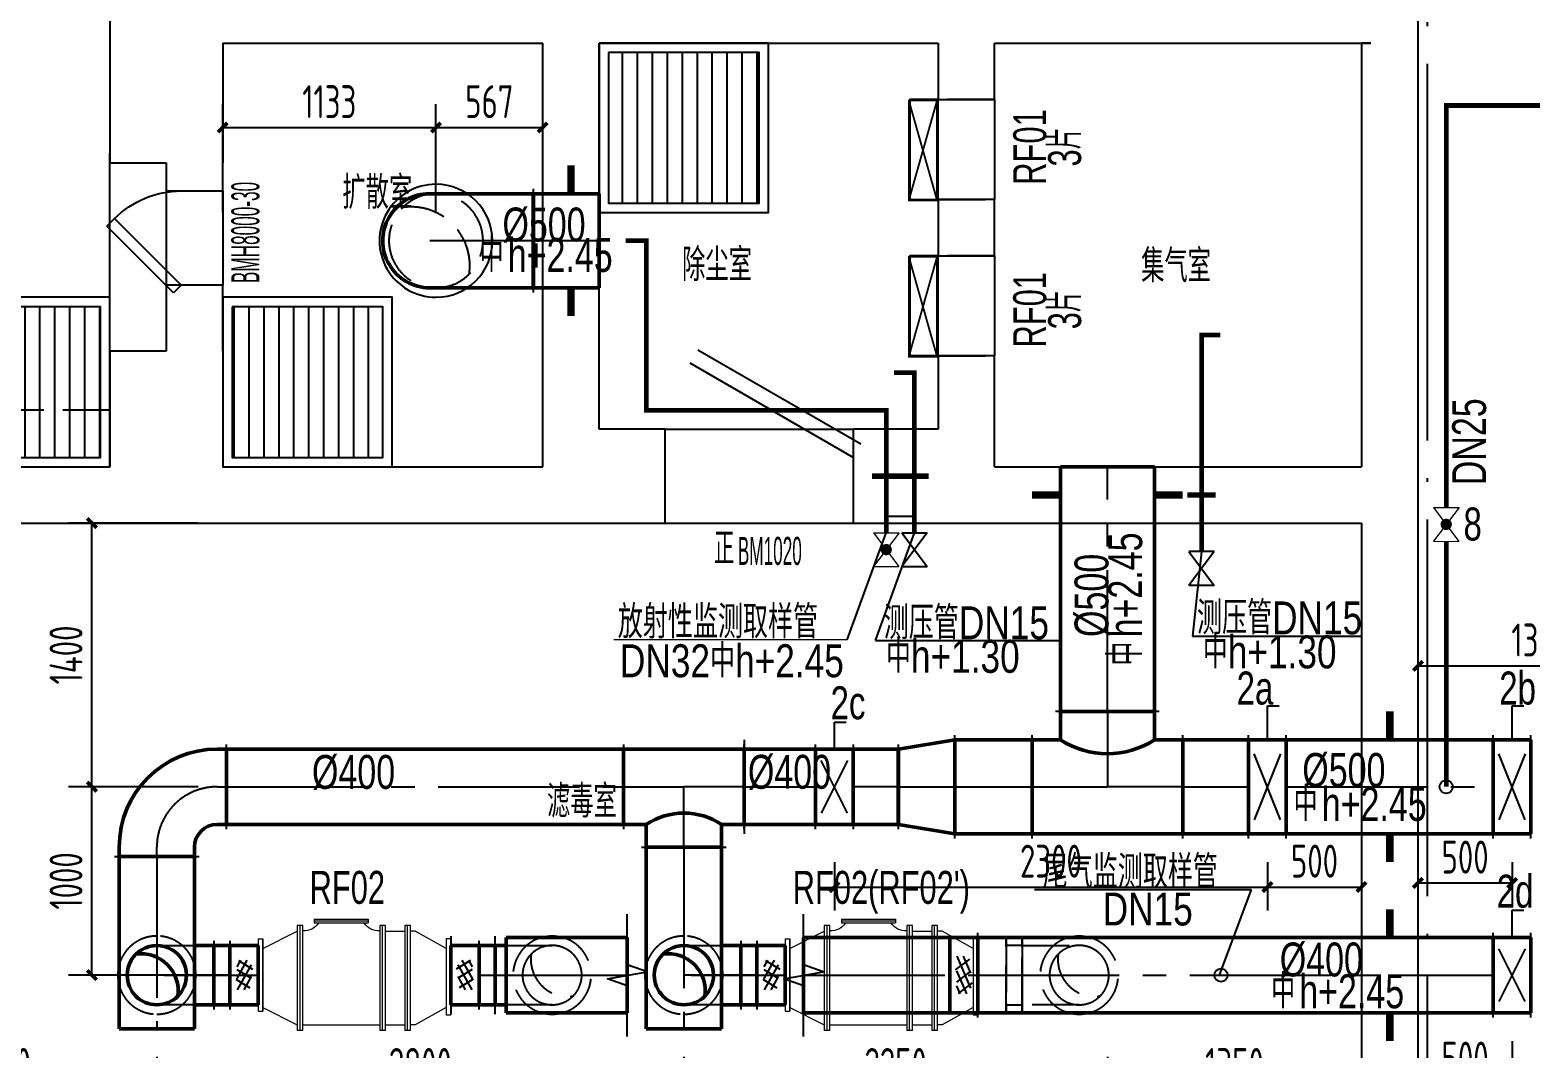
# Model space of a CAD drawing. Extents: x 49167 to 115333, y -222111 to -53947.
# Drawn here: x 72981 to 80955, y -91921 to -86511 of the extents above; entities that cross this region are included whole.
import ezdxf
from ezdxf.enums import TextEntityAlignment as Align

# ---------------------------------------------------------------- set-up
doc = ezdxf.new("R2010")
doc.units = 0
doc.header["$LTSCALE"] = 1000
doc.header["$MEASUREMENT"] = 0
for name, pattern in [('CENTER2', [1.125, 0.75, -0.125, 0.125, -0.125]), ('DASH', [0.35, 0.25, -0.1]), ('DOTE', [2.42, 2, -0.2, 0.02, -0.2])]:
    doc.linetypes.add(name, pattern=pattern)
for name, color, linetype in [('00外审修改', 6, 'Continuous'), ('02-TEXT_房间', 7, 'Continuous'), ('02-TEXT_门窗', 151, 'Continuous'), ('A-C_窗', 51, 'Continuous'), ('A-C_门', 150, 'Continuous'), ('A_AXIS-轴线', 1, 'DOTE'), ('A_STR-砼墙', 51, 'Continuous'), ('DIM_SYMB', 3, 'Continuous'), ('DUCT-排风标注', 3, 'Continuous'), ('DUCT-送风中心线', 5, 'CENTER2'), ('DUCT-送风标注', 3, 'Continuous'), ('DUCT-送风法兰', 2, 'Continuous'), ('DUCT-送风阀门', 7, 'Continuous'), ('Hvac-Hide', 8, 'DASH'), ('TH_DIM', 3, 'Continuous'), ('看线', 241, 'Continuous'), ('集水坑&', 6, 'Continuous')]:
    doc.layers.add(name, color=color, linetype=linetype)
for name, color, linetype, lineweight in [('ACS_COM', 7, 'Continuous', 15), ('ACS_KT_FM', 3, 'Continuous', 15), ('ACS_SFG_BZ', 3, 'Continuous', 15), ('ACS_增压管', 1, 'Continuous', 15), ('DUCT-送风管', 4, 'Continuous', 50), ('DUCT-送风管端线', 2, 'Continuous', 50)]:
    doc.layers.add(name, color=color, linetype=linetype, lineweight=lineweight)
doc.styles.add('_TCH_DIM_T3', font='ROS1', dxfattribs={"width": 0.8, "bigfont": 'JD'})
doc.styles.add('_TCH_SPACE', font='ros.shx', dxfattribs={"width": 0.75, "height": 5, "bigfont": 'jd.shx'})
doc.styles.add('_TCH_WINDOW', font='ros.shx', dxfattribs={"width": 0.65, "height": 3.5, "bigfont": 'jd.shx'})
doc.styles.add('HZF', font='ros.shx', dxfattribs={"width": 0.75, "bigfont": 'jd.shx'})
doc.dimstyles.new('_TCH_ARCH&&50', dxfattribs={"dimtxt": 175, "dimasz": 50, "dimexe": 125, "dimexo": 150, "dimgap": 50, "dimtad": 1, "dimdec": 0, "dimzin": 0, "dimdsep": 46, "dimtxsty": '_TCH_DIM_T3', "dimblk": 'ARCHTICK', "dimcen": 0.09, "dimazin": 2, "dimtfac": 1, "dimtdec": 0, "dimtix": 1, "dimtmove": 2, "dimatfit": 3, "dimfxl": 0, "dimtolj": 1, "dimtzin": 0, "dimarcsym": 0})

# ---------------------------------------------------------------- blocks, each defined once
blk = doc.blocks.new('magy')
blk.add_lwpolyline([(0, 265), (300, 265), (300, -265), (0, -265)], close=True)
at = {"const_width": 10}
blk.add_lwpolyline([(455, 270), (455, -260), (305, -260), (305, 270)], close=True, dxfattribs=at)
for points in [[(305, 270), (455, -260)], [(455, 270), (305, -260)]]:
    blk.add_lwpolyline(points, dxfattribs=at)
blk = doc.blocks.new('A$C51037562')
at = {"layer": '集水坑&'}
h = blk.add_hatch(dxfattribs=at)
h.set_pattern_fill('ANSI31', color=256, scale=50, angle=135)
h.set_pattern_definition([(180, (-432649.534, -553252.195), (-7e-15, -79.375), [])])
h.paths.add_polyline_path([(-850, 850), (-50, 850), (-50, 50), (-850, 50)])
for points in [[(-900, 900), (0, 900), (0, 0), (-900, 0)], [(-850, 850), (-50, 850), (-50, 50), (-850, 50)]]:
    blk.add_lwpolyline(points, close=True, dxfattribs=at)
blk = doc.blocks.new('$DorLib2D$00000179')
at = {"color": 0}
for p, q in [((-0.54, 0.1693), (0.326, 0.6693)), ((-0.5, 0.1), (0.366, 0.6))]:
    blk.add_line(p, q, dxfattribs=at)
blk = doc.blocks.new('$DorLib2D$00000078')
for p, q in [((-0.207, 0.85), (-0.126, 0.931)), ((0.5, 0.143), (-0.207, 0.85)), ((0.581, 0.224), (-0.126, 0.931)), ((0.5, 0.143), (0.581, 0.224))]:
    blk.add_line(p, q)
blk.add_arc((0.5, 0.143), 1, 135, 180)
blk = doc.blocks.new('45口部')
at = {"layer": 'A-C_窗', "linetype": 'DASH'}
for p, q in [((9600, -2900), (9300, -2900)), ((9300, -3430), (9600, -3430)), ((9600, -3730), (9300, -3730)), ((9300, -4260), (9600, -4260))]:
    blk.add_line(p, q, dxfattribs=at)
at = {"layer": 'A-C_门'}
for p, q in [((4900, -4285.4), (4900, -3185.4)), ((5200, -3385.4), (5200, -3885.4)), ((5500, -3385.4), (5500, -3885.4)), ((7850, -4650), (8850, -4650)), ((7850, -5150), (8850, -5150))]:
    blk.add_line(p, q, dxfattribs=at)
at = {"layer": 'A_AXIS-轴线'}
blk.add_line((11900, -9549.8), (11900, 1000), dxfattribs=at)
at = {"layer": 'A_STR-砼墙'}
for p, q in [((4900, -2300), (4900, -3235.4)), ((11849.9, -2300), (11849.9, -5000)), ((5500, -2600), (7200, -2600)), ((5500, -2600), (5500, -3235.4)), ((7200, -4850), (7200, -2600)), ((7500, -4650), (7500, -2600)), ((7500, -2600), (7550, -2600)), ((7550, -2600), (9300, -2600)), ((9300, -2600), (9300, -2900)), ((9600, -2900), (9600, -2600)), ((9600, -2600), (11600, -2600)), ((11549.9, -2600), (11549.9, -4850)), ((11600, -2600), (11549.9, -2600)), ((9300, -2900), (9600, -2900)), ((4900, -3235.4), (5200, -3235.4)), ((5200, -3235.4), (5200, -3385.4)), ((5500, -3385.4), (5500, -3235.4)), ((5200, -3385.4), (5500, -3385.4)), ((9600, -3430), (9300, -3430)), ((9300, -3430), (9300, -3730)), ((9600, -3730), (9600, -3430)), ((9300, -3730), (9600, -3730)), ((5500, -3885.4), (5200, -3885.4)), ((5200, -3885.4), (5200, -4235.4)), ((5500, -4235.4), (5500, -3885.4)), ((5200, -4235.4), (4900, -4235.4)), ((4900, -4235.4), (4900, -4850)), ((5500, -4235.4), (5500, -4850)), ((9600, -4260), (9300, -4260)), ((9300, -4260), (9300, -4650)), ((9600, -4850), (9600, -4260)), ((7850, -4650), (7500, -4650)), ((7850, -5150), (7850, -4650)), ((9300, -4650), (8850, -4650)), ((8850, -4650), (8850, -5150)), ((3350, -4850), (4900, -4850)), ((5500, -4850), (7200, -4850)), ((9600, -4850), (11549.9, -4850)), ((11849.9, -5000), (11849.9, -8549.4)), ((3500, -5150), (5250, -5150)), ((5250, -5150), (7350, -5150)), ((7350, -5150), (7850, -5150)), ((8850, -5150), (9450, -5150)), ((9450, -5150), (11549.9, -5150)), ((11549.9, -5150), (11549.9, -8249.4))]:
    blk.add_line(p, q, dxfattribs=at)
at = {"layer": 'A_STR-砼墙', "linetype": 'DASH'}
blk.add_line((4900, -4550), (400, -4550), dxfattribs=at)
at = {"layer": 'A-C_门', "rotation": 179.999899895449}
for p in [(9600, -3165), (9600, -3995)]:
    blk.add_blockref('magy', p, dxfattribs=at)
at = {"layer": 'A-C_门'}
ref = blk.add_blockref('$DorLib2D$00000078', (5350, -3635.4), dxfattribs=dict(at, xscale=500, yscale=-500, zscale=300, rotation=269.9998998954435))
ref.add_attrib('A', 'BMH8000-30', (5694.7, -3874.7), dxfattribs={"layer": '02-TEXT_门窗', "height": 148.75, "rotation": 89.9999, "style": '_TCH_WINDOW', "width": 0.458824})
at = {"layer": 'A-C_门', "xscale": -1000, "yscale": 1000, "zscale": 500, "rotation": 359.9998998960405}
blk.add_blockref('$DorLib2D$00000179', (8350, -4900), dxfattribs=at)
at = {"layer": '集水坑&', "xscale": -1, "rotation": 90.00010831094428}
for p in [(8400, -3500), (4900, -4850), (6400, -4850)]:
    blk.add_blockref('A$C51037562', p, dxfattribs=at)
at = {"layer": '02-TEXT_房间', "style": '_TCH_SPACE', "width": 0.75}
for s, p in [('扩散室', (6135.3, -3480.4)), ('除尘室', (7940.3, -3863.9)), ('集气室', (10379.2, -3870.1))]:
    blk.add_text(s, height=173.64, rotation=359.9999, dxfattribs=at).set_placement(p)
at = {"layer": '02-TEXT_房间', "color": 6, "style": '_TCH_SPACE', "width": 0.75}
blk.add_text('滤毒室', height=173.64, rotation=359.99989, dxfattribs=at).set_placement((7222.4, -6712.9, 0))
at = {"layer": '02-TEXT_门窗', "style": '_TCH_WINDOW'}
for s, height, width, p in [('正', 173.6, 0.65, (8110.5, -5370.9)), ('BM1020', 148.75, 0.458824, (8236.6, -5370.9))]:
    blk.add_text(s, height=height, rotation=359.9999, dxfattribs=dict(at, width=width)).set_placement(p)
blk = doc.blocks.new('RFP-500')
at = {"layer": 'ACS_COM'}
for p, q in [((725.5, 509), (438.4, 509)), ((438.4, 509), (438.4, 489)), ((725.5, 499), (438.4, 499)), ((725.5, 489), (438.4, 489)), ((725.5, 509), (725.5, 489)), ((0, 405.6), (0, 0)), ((25, 405.6), (0, 405.6)), ((25, 353.8), (190, 444.8)), ((25, 405.6), (25, 0)), ((190, 444.8), (215, 444.8)), ((215, 474.8), (245, 474.8)), ((215, -82.2), (215, 474.8)), ((230, -82.2), (230, 474.8)), ((245, 474.8), (245, -82.2)), ((347.8, 444.8), (245, 444.8)), ((347.8, 474.8), (377.8, 474.8)), ((347.8, -82.2), (347.8, 474.8)), ((362.8, -82.2), (362.8, 474.8)), ((377.8, 474.8), (377.8, -82.2)), ((786.1, 474.8), (816.1, 474.8)), ((786.1, -82.2), (786.1, 474.8)), ((801.1, -82.2), (801.1, 474.8)), ((816.1, 474.8), (816.1, -82.2)), ((999, 353.8), (816.1, 444.8)), ((999, 19.4), (999, 403.8)), ((999, 403.8), (999, 19.4)), ((1024, 403.8), (999, 403.8)), ((1024, 403.8), (1024, 19.4)), ((25, 0), (0, 0)), ((25, 38.8), (190, -52.2)), ((999, 38.8), (816.1, -52.2)), ((1024, 19.4), (999, 19.4)), ((190, -52.2), (215, -52.2)), ((347.8, -52.2), (245, -52.2)), ((786.1, -52.2), (377.8, -52.2)), ((215, -82.2), (245, -82.2)), ((347.8, -82.2), (377.8, -82.2)), ((786.1, -82.2), (816.1, -82.2))]:
    blk.add_line(p, q, dxfattribs=at)
for centre, start, end in [((381.4, 541.3), 267.84728, 326.80427), ((782.5, 541.3), 213.19573, 272.15272)]:
    blk.add_arc(centre, 95.5, start, end, dxfattribs=at)
blk = doc.blocks.new('H-PICPNT-5')
for p, q in [((-1.5, -1.13), (1.5, 1.13)), ((-1.5, 1.13), (1.5, -1.13)), ((-1.5, -1.13), (-1.5, 1.13)), ((1.5, -1.13), (1.5, 1.13))]:
    blk.add_line(p, q)
at = {"const_width": 0.5}
for points in [[(-0.25, 0, -1), (0.25, 0, -0.145221)], [(-0.25, 0, 1), (0.25, 0, 0.145221)]]:
    blk.add_lwpolyline(points, format="xyb", dxfattribs=at)
blk = doc.blocks.new('_ArchTick')
at = {"color": 0, "linetype": 'ByBlock', "const_width": 0.4}
blk.add_lwpolyline([(-0.5, -0.5), (0.5, 0.5)], dxfattribs=at)
blk = doc.blocks.new('*D147')
at = {"layer": 'Defpoints', "color": 0}
for p in [(77254.4, -90779.1), (79554.5, -90779.1), (79554.5, -91061.5)]:
    blk.add_point(p, dxfattribs=at)
at = {"layer": 'TH_DIM', "color": 0, "lineweight": -2}
for p, q in [((77254.4, -90929.1), (77254.4, -91186.5)), ((79554.5, -90929.1), (79554.5, -91186.5)), ((77254.4, -91061.5), (79554.5, -91061.5))]:
    blk.add_line(p, q, dxfattribs=at)
at = {"layer": 'TH_DIM', "color": 0, "lineweight": -2, "xscale": 50, "yscale": 50, "zscale": 50}
for p, rotation in [((77254.4, -91061.5), 179.9998998956759), ((79554.5, -91061.5), 359.9998998956759)]:
    blk.add_blockref('_ArchTick', p, dxfattribs=dict(at, rotation=rotation))
at = {"layer": 'TH_DIM', "color": 0, "insert": (78404.4, -90924), "char_height": 175, "attachment_point": 5, "rotation": 359.9999, "style": '_TCH_DIM_T3'}
blk.add_mtext('\\A1;2300', dxfattribs=at)
blk = doc.blocks.new('*D148')
at = {"layer": 'Defpoints', "color": 0}
for p in [(79554.5, -90779.1), (80054.4, -90779.1), (80054.4, -91061.5)]:
    blk.add_point(p, dxfattribs=at)
at = {"layer": 'TH_DIM', "color": 0, "lineweight": -2}
for p, q in [((79554.5, -90929.1), (79554.5, -91186.5)), ((80054.4, -90929.1), (80054.4, -91186.5)), ((79554.5, -91061.5), (80054.4, -91061.5))]:
    blk.add_line(p, q, dxfattribs=at)
at = {"layer": 'TH_DIM', "color": 0, "lineweight": -2, "xscale": 50, "yscale": 50, "zscale": 50}
for p, rotation in [((79554.5, -91061.5), 179.999899895675), ((80054.4, -91061.5), 359.999899895675)]:
    blk.add_blockref('_ArchTick', p, dxfattribs=dict(at, rotation=rotation))
at = {"layer": 'TH_DIM', "color": 0, "insert": (79804.5, -90924), "char_height": 175, "attachment_point": 5, "rotation": 359.9999, "style": '_TCH_DIM_T3'}
blk.add_mtext('\\A1;500', dxfattribs=at)
blk = doc.blocks.new('*D149')
at = {"layer": 'Defpoints', "color": 0}
for p in [(80354.4, -90779.1), (80854.5, -90779.1), (80854.5, -91039.9)]:
    blk.add_point(p, dxfattribs=at)
at = {"layer": 'TH_DIM', "color": 0, "lineweight": -2}
for p, q in [((80354.4, -90929.1), (80354.4, -91164.9)), ((80854.5, -90929.1), (80854.5, -91164.9)), ((80354.4, -91039.9), (80854.5, -91039.9))]:
    blk.add_line(p, q, dxfattribs=at)
at = {"layer": 'TH_DIM', "color": 0, "lineweight": -2, "xscale": 50, "yscale": 50, "zscale": 50}
for p, rotation in [((80354.4, -91039.9), 179.9998998956773), ((80854.5, -91039.9), 359.9998998956772)]:
    blk.add_blockref('_ArchTick', p, dxfattribs=dict(at, rotation=rotation))
at = {"layer": 'TH_DIM', "color": 0, "insert": (80604.5, -90902.4), "char_height": 175, "attachment_point": 5, "rotation": 359.9999, "style": '_TCH_DIM_T3'}
blk.add_mtext('\\A1;500', dxfattribs=at)
blk = doc.blocks.new('*D150')
at = {"layer": 'Defpoints', "color": 0}
for p in [(80354.4, -91729.1), (80854.5, -91729.1), (80854.5, -92107.6)]:
    blk.add_point(p, dxfattribs=at)
at = {"layer": 'TH_DIM', "color": 0, "lineweight": -2}
for p, q in [((80354.4, -91879.1), (80354.4, -92232.6)), ((80854.5, -91879.1), (80854.5, -92232.6)), ((80354.4, -92107.6), (80854.5, -92107.6))]:
    blk.add_line(p, q, dxfattribs=at)
at = {"layer": 'TH_DIM', "color": 0, "lineweight": -2, "xscale": 50, "yscale": 50, "zscale": 50, "rotation": 180}
blk.add_blockref('_ArchTick', (80354.4, -92107.6), dxfattribs=at)
at = {"layer": 'TH_DIM', "color": 0, "lineweight": -2, "xscale": 50, "yscale": 50, "zscale": 50}
blk.add_blockref('_ArchTick', (80854.5, -92107.6), dxfattribs=at)
at = {"layer": 'TH_DIM', "color": 0, "insert": (80604.5, -91970.1), "char_height": 175, "attachment_point": 5, "style": '_TCH_DIM_T3'}
blk.add_mtext('\\A1;500', dxfattribs=at)
blk = doc.blocks.new('*D260')
at = {"layer": 'Defpoints', "color": 0}
for p in [(80354.4, -89615), (81654.5, -89615), (81654.5, -89887.1)]:
    blk.add_point(p, dxfattribs=at)
at = {"layer": 'TH_DIM', "color": 0, "lineweight": -2}
for p, q in [((80354.4, -89765), (80354.4, -90012.1)), ((81654.5, -89765), (81654.5, -90012.1)), ((80354.4, -89887.1), (81654.5, -89887.1))]:
    blk.add_line(p, q, dxfattribs=at)
at = {"layer": 'TH_DIM', "color": 0, "lineweight": -2, "xscale": 50, "yscale": 50, "zscale": 50, "rotation": 180}
blk.add_blockref('_ArchTick', (80354.4, -89887.1), dxfattribs=at)
at = {"layer": 'TH_DIM', "color": 0, "lineweight": -2, "xscale": 50, "yscale": 50, "zscale": 50}
blk.add_blockref('_ArchTick', (81654.5, -89887.1), dxfattribs=at)
at = {"layer": 'TH_DIM', "color": 0, "insert": (81004.5, -89749.6), "char_height": 175, "attachment_point": 5, "style": '_TCH_DIM_T3'}
blk.add_mtext('\\A1;1300', dxfattribs=at)
blk = doc.blocks.new('*D265')
at = {"layer": 'Defpoints', "color": 0}
for p in [(73309.5, -89128.9), (74024.5, -89128.9), (74024.5, -90529.1)]:
    blk.add_point(p, dxfattribs=at)
at = {"layer": 'TH_DIM', "color": 0, "lineweight": -2}
for p, q in [((73874.5, -89128.9), (73184.5, -89128.9)), ((73309.5, -90529.1), (73309.5, -89128.9)), ((73874.5, -90529.1), (73184.5, -90529.1))]:
    blk.add_line(p, q, dxfattribs=at)
at = {"layer": 'TH_DIM', "color": 0, "lineweight": -2, "xscale": 50, "yscale": 50, "zscale": 50}
for p, rotation in [((73309.5, -89128.9), 90), ((73309.5, -90529.1), 270)]:
    blk.add_blockref('_ArchTick', p, dxfattribs=dict(at, rotation=rotation))
at = {"layer": 'TH_DIM', "color": 0, "insert": (73172, -89829), "char_height": 175, "attachment_point": 5, "rotation": 90, "style": '_TCH_DIM_T3'}
blk.add_mtext('\\A1;1400', dxfattribs=at)
blk = doc.blocks.new('*D266')
at = {"layer": 'Defpoints', "color": 0}
for p in [(73309.5, -90529.1), (74024.5, -90529.1), (74024.5, -91529.1)]:
    blk.add_point(p, dxfattribs=at)
at = {"layer": 'TH_DIM', "color": 0, "lineweight": -2}
for p, q in [((73874.5, -90529.1), (73184.5, -90529.1)), ((73309.5, -91529.1), (73309.5, -90529.1)), ((73874.5, -91529.1), (73184.5, -91529.1))]:
    blk.add_line(p, q, dxfattribs=at)
at = {"layer": 'TH_DIM', "color": 0, "lineweight": -2, "xscale": 50, "yscale": 50, "zscale": 50}
for p, rotation in [((73309.5, -90529.1), 90), ((73309.5, -91529.1), 270)]:
    blk.add_blockref('_ArchTick', p, dxfattribs=dict(at, rotation=rotation))
at = {"layer": 'TH_DIM', "color": 0, "insert": (73172, -91029.1), "char_height": 175, "attachment_point": 5, "rotation": 90, "style": '_TCH_DIM_T3'}
blk.add_mtext('\\A1;1000', dxfattribs=at)
blk = doc.blocks.new('*D267')
at = {"layer": 'Defpoints', "color": 0}
for p in [(72004.5, -91813.9), (73654.5, -91813.9), (73654.5, -92141.3)]:
    blk.add_point(p, dxfattribs=at)
at = {"layer": 'TH_DIM', "color": 0, "lineweight": -2}
for p, q in [((72004.5, -91963.9), (72004.5, -92266.3)), ((73654.5, -91963.9), (73654.5, -92266.3)), ((72004.5, -92141.3), (73654.5, -92141.3))]:
    blk.add_line(p, q, dxfattribs=at)
at = {"layer": 'TH_DIM', "color": 0, "lineweight": -2, "xscale": 50, "yscale": 50, "zscale": 50, "rotation": 180}
blk.add_blockref('_ArchTick', (72004.5, -92141.3), dxfattribs=at)
at = {"layer": 'TH_DIM', "color": 0, "lineweight": -2, "xscale": 50, "yscale": 50, "zscale": 50}
blk.add_blockref('_ArchTick', (73654.5, -92141.3), dxfattribs=at)
at = {"layer": 'TH_DIM', "color": 0, "insert": (72829.5, -92003.8), "char_height": 175, "attachment_point": 5, "style": '_TCH_DIM_T3'}
blk.add_mtext('\\A1;1650', dxfattribs=at)
blk = doc.blocks.new('*D268')
at = {"layer": 'Defpoints', "color": 0}
for p in [(73654.5, -91813.9), (76454.5, -91813.9), (76454.5, -92141.3)]:
    blk.add_point(p, dxfattribs=at)
at = {"layer": 'TH_DIM', "color": 0, "lineweight": -2}
for p, q in [((73654.5, -91963.9), (73654.5, -92266.3)), ((76454.5, -91963.9), (76454.5, -92266.3)), ((73654.5, -92141.3), (76454.5, -92141.3))]:
    blk.add_line(p, q, dxfattribs=at)
at = {"layer": 'TH_DIM', "color": 0, "lineweight": -2, "xscale": 50, "yscale": 50, "zscale": 50, "rotation": 180}
blk.add_blockref('_ArchTick', (73654.5, -92141.3), dxfattribs=at)
at = {"layer": 'TH_DIM', "color": 0, "lineweight": -2, "xscale": 50, "yscale": 50, "zscale": 50}
blk.add_blockref('_ArchTick', (76454.5, -92141.3), dxfattribs=at)
at = {"layer": 'TH_DIM', "color": 0, "insert": (75054.5, -92003.8), "char_height": 175, "attachment_point": 5, "style": '_TCH_DIM_T3'}
blk.add_mtext('\\A1;2800', dxfattribs=at)
blk = doc.blocks.new('*D269')
at = {"layer": 'Defpoints', "color": 0}
for p in [(76454.5, -91813.9), (78704.5, -91813.9), (78704.5, -92141.3)]:
    blk.add_point(p, dxfattribs=at)
at = {"layer": 'TH_DIM', "color": 0, "lineweight": -2}
for p, q in [((76454.5, -91963.9), (76454.5, -92266.3)), ((78704.5, -91963.9), (78704.5, -92266.3)), ((76454.5, -92141.3), (78704.5, -92141.3))]:
    blk.add_line(p, q, dxfattribs=at)
at = {"layer": 'TH_DIM', "color": 0, "lineweight": -2, "xscale": 50, "yscale": 50, "zscale": 50, "rotation": 180}
blk.add_blockref('_ArchTick', (76454.5, -92141.3), dxfattribs=at)
at = {"layer": 'TH_DIM', "color": 0, "lineweight": -2, "xscale": 50, "yscale": 50, "zscale": 50}
blk.add_blockref('_ArchTick', (78704.5, -92141.3), dxfattribs=at)
at = {"layer": 'TH_DIM', "color": 0, "insert": (77579.5, -92003.8), "char_height": 175, "attachment_point": 5, "style": '_TCH_DIM_T3'}
blk.add_mtext('\\A1;2250', dxfattribs=at)
blk = doc.blocks.new('*D270')
at = {"layer": 'Defpoints', "color": 0}
for p in [(78704.5, -91813.9), (80054.4, -91813.9), (80054.4, -92141.3)]:
    blk.add_point(p, dxfattribs=at)
at = {"layer": 'TH_DIM', "color": 0, "lineweight": -2}
for p, q in [((78704.5, -91963.9), (78704.5, -92266.3)), ((80054.4, -91963.9), (80054.4, -92266.3)), ((78704.5, -92141.3), (80054.4, -92141.3))]:
    blk.add_line(p, q, dxfattribs=at)
at = {"layer": 'TH_DIM', "color": 0, "lineweight": -2, "xscale": 50, "yscale": 50, "zscale": 50, "rotation": 180}
blk.add_blockref('_ArchTick', (78704.5, -92141.3), dxfattribs=at)
at = {"layer": 'TH_DIM', "color": 0, "lineweight": -2, "xscale": 50, "yscale": 50, "zscale": 50}
blk.add_blockref('_ArchTick', (80054.4, -92141.3), dxfattribs=at)
at = {"layer": 'TH_DIM', "color": 0, "insert": (79379.5, -92003.8), "char_height": 175, "attachment_point": 5, "style": '_TCH_DIM_T3'}
blk.add_mtext('\\A1;1350', dxfattribs=at)
blk = doc.blocks.new('*D295')
at = {"layer": 'Defpoints', "color": 0}
for p in [(75137.5, -87028.5), (74004.5, -87629.7), (75137.5, -87629.7)]:
    blk.add_point(p, dxfattribs=at)
at = {"layer": 'TH_DIM', "color": 0, "lineweight": -2}
for p, q in [((74004.5, -87479.7), (74004.5, -86903.5)), ((75137.5, -87479.7), (75137.5, -86903.5)), ((74004.5, -87028.5), (75137.5, -87028.5))]:
    blk.add_line(p, q, dxfattribs=at)
at = {"layer": 'TH_DIM', "color": 0, "lineweight": -2, "xscale": 50, "yscale": 50, "zscale": 50, "rotation": 180}
blk.add_blockref('_ArchTick', (74004.5, -87028.5), dxfattribs=at)
at = {"layer": 'TH_DIM', "color": 0, "lineweight": -2, "xscale": 50, "yscale": 50, "zscale": 50}
blk.add_blockref('_ArchTick', (75137.5, -87028.5), dxfattribs=at)
at = {"layer": 'TH_DIM', "color": 0, "insert": (74571, -86891), "char_height": 175, "attachment_point": 5, "style": '_TCH_DIM_T3'}
blk.add_mtext('\\A1;1133', dxfattribs=at)
blk = doc.blocks.new('*D296')
at = {"layer": 'Defpoints', "color": 0}
for p in [(75704.5, -87028.5), (75137.5, -87629.7), (75704.5, -87629.7)]:
    blk.add_point(p, dxfattribs=at)
at = {"layer": 'TH_DIM', "color": 0, "lineweight": -2}
for p, q in [((75137.5, -87479.7), (75137.5, -86903.5)), ((75704.5, -87479.7), (75704.5, -86903.5)), ((75137.5, -87028.5), (75704.5, -87028.5))]:
    blk.add_line(p, q, dxfattribs=at)
at = {"layer": 'TH_DIM', "color": 0, "lineweight": -2, "xscale": 50, "yscale": 50, "zscale": 50, "rotation": 180}
blk.add_blockref('_ArchTick', (75137.5, -87028.5), dxfattribs=at)
at = {"layer": 'TH_DIM', "color": 0, "lineweight": -2, "xscale": 50, "yscale": 50, "zscale": 50}
blk.add_blockref('_ArchTick', (75704.5, -87028.5), dxfattribs=at)
at = {"layer": 'TH_DIM', "color": 0, "insert": (75421, -86891), "char_height": 175, "attachment_point": 5, "style": '_TCH_DIM_T3'}
blk.add_mtext('\\A1;567', dxfattribs=at)

msp = doc.modelspace()

# ---------------------------------------------------------------- linework, layer by layer
for p, q in [((77747, -89180), (77611.9, -89359.9)), ((77612, -89179.9), (77746.9, -89360)), ((77612, -89179.9), (77747, -89180)), ((79272, -89279.7, -3000), (79137, -89279.8, -3000)), ((79137, -89279.8, -3000), (79272.1, -89459.7, -3000)), ((79272, -89279.7, -3000), (79137.1, -89459.8, -3000)), ((77611.9, -89359.9), (77746.9, -89360)), ((79272.1, -89459.7, -3000), (79137.1, -89459.8, -3000))]:
    msp.add_line(p, q)
for points in [[(77804.5, -87409.7), (77804.5, -86879.7), (77654.5, -86879.7), (77654.5, -87409.7)], [(77804.5, -87409.8), (77804.5, -86879.8), (77654.5, -86879.8), (77654.5, -87409.8)], [(77804.5, -88239.7), (77804.5, -87709.7), (77654.5, -87709.7), (77654.5, -88239.7)], [(77804.6, -88239.8), (77804.5, -87709.8), (77654.5, -87709.8), (77654.6, -88239.8)]]:
    msp.add_lwpolyline(points, close=True)
at = {"const_width": 40}
for points, elevation in [([(75854.5, -87379.7), (75854.5, -87229.7)], -9000), ([(75854.5, -87879.7), (75854.5, -88029.7)], -9000), ([(78454.5, -88979.7), (78304.5, -88979.7)], -3000), ([(78954.5, -88979.7), (79104.5, -88979.7)], -3000), ([(80204.4, -90279.1), (80204.4, -90129.1)], -3000), ([(80204.4, -90779.1), (80204.4, -90929.1)], -3000)]:
    msp.add_lwpolyline(points, dxfattribs=dict(at, elevation=elevation))
for points in [[(80204.4, -91329.1), (80204.4, -91179.1)], [(80204.4, -91729.1), (80204.4, -91879.1)]]:
    msp.add_lwpolyline(points, dxfattribs=at)
for centre in [(80504.4, -90529.1, 2500), (79307.8, -91529.1, 3000)]:
    msp.add_circle(centre, 35)
at = {"layer": '00外审修改'}
msp.add_line((77529.5, -89092.5), (77679.5, -89092.5), dxfattribs=at)
at = {"layer": 'ACS_COM', "const_width": 30}
for points in [[(77454.5, -88879.9), (77604.5, -88879.9)], [(77604.5, -88879.9), (77754.5, -88879.9)]]:
    msp.add_lwpolyline(points, dxfattribs=at)
at = {"layer": 'ACS_COM', "const_width": 30, "elevation": -3000}
msp.add_lwpolyline([(79129.5, -88979.7), (79279.5, -88979.7)], dxfattribs=at)
at = {"layer": 'ACS_SFG_BZ'}
msp.add_line((77321.7, -89748.3), (76081.6, -89748.3), dxfattribs=at)
at = {"layer": 'ACS_增压管', "const_width": 25}
for points, elevation in [([(83104.7, -87097.7), (83106, -86911.4), (80504.5, -86911.4), (80504.4, -89045.7)], 2500), ([(79304.2, -88129.7), (79204.5, -88129.7), (79204.5, -89279.7)], -3000), ([(80504.4, -89225.7), (80504.4, -90529.1)], 2500)]:
    msp.add_lwpolyline(points, dxfattribs=dict(at, elevation=elevation))
for points in [[(76145, -87629.7), (76254.5, -87629.7), (76254.5, -88529.9), (77529.5, -88529.9), (77529.5, -89179.9)], [(77570.5, -88329.9), (77679.5, -88329.9), (77679.5, -89179.9)]]:
    msp.add_lwpolyline(points, dxfattribs=at)
at = {"layer": 'DIM_SYMB'}
for points in [[(76153.9, -91855), (76153.9, -91586.3), (76048.9, -91548.1), (76258.9, -91511), (76153.9, -91473.8), (76153.9, -91205)], [(77090, -91855), (77090, -91586.3), (76985, -91548.1), (77195, -91511), (77090, -91473.8), (77090, -91205)]]:
    msp.add_lwpolyline(points, dxfattribs=at)
at = {"layer": 'DUCT-排风标注'}
msp.add_line((79156.2, -89729.3, -3000), (80058.6, -89729.3, -3000), dxfattribs=at)
at = {"layer": 'DUCT-送风中心线'}
for p, q in [((75654.5, -87629.7), (75104.5, -87629.7)), ((76004.5, -87629.7), (75654.7, -87629.7)), ((78704.5, -90128.9), (78704.5, -88829.7)), ((78704.5, -90129.1), (78704.5, -90529.1)), ((73974.5, -90529.1), (74024.5, -90529.1)), ((74024.7, -90529.1), (76134.5, -90529.1)), ((76134.5, -90529.1), (76454.5, -90529.1)), ((76454.5, -90849.1), (76454.5, -90529.1)), ((76774.5, -90529.1), (76454.5, -90529.1)), ((76774.7, -90529.1), (77154.2, -90529.1)), ((77593.6, -90529.1), (77354.6, -90529.1)), ((77593.8, -90529.1), (77893.8, -90529.1)), ((77894, -90529.1), (78304.3, -90529.1)), ((78304.5, -90529.1), (78704.5, -90529.1)), ((79104.5, -90529.1), (78704.5, -90529.1)), ((79104.7, -90529.1), (79454.3, -90529.1)), ((79654.7, -90529.1), (80754.3, -90529.1)), ((73654.5, -90899.1), (73654.5, -90849.1)), ((73654.5, -90899.3), (73654.5, -91813.9)), ((76454.5, -90849.3), (76454.5, -91813.9)), ((73956.5, -91529.1), (73862, -91529.1)), ((74042.1, -91529.1), (73956.7, -91529.1)), ((75366.9, -91529.1), (75452.3, -91529.1)), ((75452.5, -91529.1), (75509.8, -91529.1)), ((75509.8, -91529.1), (76153.9, -91529.1)), ((76756.5, -91529.1), (76662, -91529.1)), ((76842.1, -91529.1), (76756.7, -91529.1)), ((77090, -91529.1), (78016.5, -91529.1)), ((78016.8, -91529.1), (80754.3, -91529.1))]:
    msp.add_line(p, q, dxfattribs=at)
msp.add_arc((73974.5, -90849.1), 320, 90, 180, dxfattribs=at)
at = {"layer": 'DUCT-送风标注'}
for p, q in [((77321.7, -89748.3), (77529.6, -89179.9)), ((77472.8, -89752.8), (77679.6, -89179.9)), ((79204.5, -89279.7, -3000), (79156.2, -89729.3, -3000)), ((77472.8, -89752.8), (78454.2, -89752.8)), ((78317.2, -91075.2), (79468.9, -91075.2)), ((79468.9, -91075.2), (79298.6, -91529.1, 3000))]:
    msp.add_line(p, q, dxfattribs=at)
at = {"layer": 'DUCT-送风法兰'}
for p, q in [((75654.6, -87354.7), (75654.6, -87904.7)), ((78979.5, -90129), (78429.5, -90129)), ((77893.9, -90804.1), (77893.9, -90254.1)), ((78304.4, -90804.1), (78304.4, -90254.1)), ((79104.6, -90804.1), (79104.6, -90254.1)), ((79454.4, -90804.1), (79454.4, -90254.1)), ((79654.6, -90804.1), (79654.6, -90254.1)), ((80754.4, -90804.1), (80754.4, -90254.1)), ((80954.6, -90804.1), (80954.6, -90254.1)), ((74024.6, -90754.1), (74024.6, -90304.1)), ((76134.6, -90754.1), (76134.6, -90304.1)), ((76774.4, -90279.1), (76774.4, -90779.1)), ((76774.6, -90754.1), (76774.6, -90304.1)), ((77154.3, -90754.1), (77154.3, -90304.1)), ((77354.5, -90304.1), (77354.5, -90754.1)), ((77593.7, -90304.1), (77593.7, -90754.1)), ((73429.5, -90899.2), (73879.5, -90899.2)), ((73429.5, -90899.2), (73879.5, -90899.2)), ((76229.5, -90849.2), (76679.5, -90849.2)), ((73956.6, -91346.6), (73956.6, -91711.6)), ((74042.2, -91346.6), (74042.2, -91711.6)), ((75216.6, -91321.6), (75216.6, -91736.6)), ((75366.8, -91711.6), (75366.8, -91346.6)), ((75452.4, -91736.6), (75452.4, -91321.6)), ((76756.6, -91346.6), (76756.6, -91711.6)), ((76842.2, -91346.6), (76842.2, -91711.6)), ((78016.6, -91754.1), (78016.6, -91304.1)), ((78016.7, -91754.1), (78016.7, -91304.1)), ((78166.8, -91329.1), (78166.8, -91321.6)), ((78252.4, -91329.1), (78252.4, -91321.6)), ((80754.4, -91754.1), (80754.4, -91304.1)), ((80954.6, -91754.1), (80954.6, -91304.1)), ((73692.8, -91529.1), (74192.8, -91529.1)), ((76492.8, -91529.1), (76992.8, -91529.1)), ((78166.8, -91736.6), (78166.8, -91729.1)), ((78252.4, -91736.6), (78252.4, -91729.1))]:
    msp.add_line(p, q, dxfattribs=at)
for centre, radius, start, end in [((75137.5, -87629.7), 300, 89.99998, 269.99998), ((75137.5, -87629.7), 300, 269.99998, 89.99998), ((75754.5, -91529.1), 207.5, 90.00003, 105.45177), ((75754.5, -91529.1), 207.5, 74.54823, 90.00003), ((78554.5, -91529.1), 207.5, 90.00003, 105.4518), ((78554.5, -91529.1), 207.5, 74.54819, 90.00003), ((73654.5, -91529.1), 207.5, 164.54831, 195.45169), ((73654.5, -91529.1), 207.5, 344.54831, 15.45169), ((76454.5, -91529.1), 207.5, 164.54831, 195.45169), ((76454.5, -91529.1), 207.5, 344.54831, 15.45169), ((75754.5, -91529.1), 207.5, 254.54838, 270.00003), ((75754.5, -91529.1), 207.5, 270.00003, 285.45161), ((78554.5, -91529.1), 207.5, 254.54842, 270.00003), ((78554.5, -91529.1), 207.5, 270.00003, 285.45158)]:
    msp.add_arc(centre, radius, start, end, dxfattribs=at)
at = {"layer": 'DUCT-送风管'}
for p, q in [((75654.5, -87379.7), (75104.5, -87379.7)), ((76004.5, -87379.7), (75654.7, -87379.7)), ((76004.5, -87879.7), (76004.5, -87379.7)), ((75654.5, -87879.7), (75104.5, -87879.7)), ((75654.7, -87879.7), (76004.5, -87879.7)), ((78954.5, -88829.7), (78454.5, -88829.7)), ((78454.5, -88829.7), (78454.5, -90128.9)), ((78954.5, -90128.9), (78954.5, -88829.7)), ((78454.5, -90129.1), (78454.5, -90279.1)), ((78954.5, -90279.1), (78954.5, -90129.1)), ((73974.5, -90329.1), (74024.5, -90329.1)), ((76134.5, -90329.1), (74024.7, -90329.1)), ((76134.5, -90329.1), (76774.5, -90329.1)), ((77154.2, -90329.1), (76774.7, -90329.1)), ((77154.4, -90329.1), (77354.4, -90329.1)), ((77593.6, -90329.1), (77354.6, -90329.1)), ((77593.8, -90329.1), (77893.8, -90279.1)), ((78304.3, -90279.1), (77894, -90279.1)), ((78304.5, -90279.1), (78454.5, -90279.1)), ((78954.5, -90279.1), (79104.5, -90279.1)), ((79454.3, -90279.1), (79104.7, -90279.1)), ((79454.5, -90279.1), (79654.5, -90279.1)), ((80754.3, -90279.1), (79654.7, -90279.1)), ((80754.5, -90279.1), (80954.5, -90279.1)), ((74024.5, -90729.1), (73974.5, -90729.1)), ((74024.7, -90729.1), (76134.5, -90729.1)), ((76254.5, -90729.1), (76134.5, -90729.1)), ((76254.5, -90729.1), (76254.5, -90849.1)), ((76774.5, -90729.1), (76654.5, -90729.1)), ((76654.5, -90849.1), (76654.5, -90729.1)), ((76774.7, -90729.1), (77154.2, -90729.1)), ((77354.4, -90729.1), (77154.4, -90729.1)), ((77354.6, -90729.1), (77593.6, -90729.1)), ((77593.8, -90729.1), (77893.8, -90779.1)), ((77894, -90779.1), (78304.3, -90779.1)), ((79104.5, -90779.1), (78304.5, -90779.1)), ((79104.7, -90779.1), (79454.3, -90779.1)), ((79654.5, -90779.1), (79454.5, -90779.1)), ((79654.7, -90779.1), (80754.3, -90779.1)), ((80954.5, -90779.1), (80754.5, -90779.1)), ((73454.5, -90899.1), (73454.5, -90849.1)), ((73454.5, -90899.3), (73454.5, -91813.9)), ((73854.5, -90849.1), (73854.5, -90899.1)), ((73854.5, -91813.9), (73854.5, -90899.3)), ((76254.5, -90849.3), (76254.5, -91813.9)), ((76654.5, -91813.9), (76654.5, -90849.3)), ((73956.5, -91371.6), (73854.5, -91371.6)), ((74042.1, -91371.6), (73956.7, -91371.6)), ((74042.3, -91371.6), (74192.3, -91371.6)), ((75216.7, -91371.6), (75366.7, -91371.6)), ((75452.3, -91371.6), (75366.9, -91371.6)), ((75452.5, -91371.6), (75509.8, -91371.6)), ((76153.9, -91329.1), (75509.8, -91329.1)), ((75509.8, -91329.1), (75509.8, -91729.1)), ((76153.9, -91729.1), (76153.9, -91329.1)), ((76756.5, -91371.6), (76654.5, -91371.6)), ((76842.1, -91371.6), (76756.7, -91371.6)), ((76842.3, -91371.6), (76992.3, -91371.6)), ((78016.5, -91329.1), (77090, -91329.1)), ((77090, -91329.1), (77090, -91729.1)), ((77866.6, -91329.1), (78016.6, -91329.1)), ((80754.3, -91329.1), (78016.8, -91329.1)), ((80754.5, -91329.1), (80954.5, -91329.1)), ((73956.5, -91686.6), (73854.5, -91686.6)), ((73956.7, -91686.6), (74042.1, -91686.6)), ((74192.3, -91686.6), (74042.3, -91686.6)), ((75366.7, -91686.6), (75216.7, -91686.6)), ((75366.9, -91686.6), (75452.3, -91686.6)), ((75452.5, -91686.6), (75509.8, -91686.6)), ((76756.5, -91686.6), (76654.5, -91686.6)), ((76756.7, -91686.6), (76842.1, -91686.6)), ((76992.3, -91686.6), (76842.3, -91686.6)), ((75509.8, -91729.1), (76153.9, -91729.1)), ((77090, -91729.1), (78016.5, -91729.1)), ((78016.6, -91729.1), (77866.6, -91729.1)), ((78016.8, -91729.1), (80754.3, -91729.1)), ((80954.5, -91729.1), (80754.5, -91729.1)), ((73454.5, -91813.9), (73854.5, -91813.9)), ((76254.5, -91813.9), (76654.5, -91813.9))]:
    msp.add_line(p, q, dxfattribs=at)
for centre, radius, start, end in [((75104.5, -87629.7), 250, 89.99998, 269.99998), ((73974.5, -90849.1), 520, 90, 180), ((78704.5, -89899.9), 454.2, 236.60151, 303.39849), ((73974.5, -90849.1), 120, 90, 180), ((76454.5, -91032.4), 363.3, 56.60151, 123.39849), ((73654.5, -91529.1), 157.5, 0.00003, 180.00003), ((76454.5, -91529.1), 157.5, 0.00003, 180.00003), ((73654.5, -91529.1), 157.5, 180.00003, 0.00003), ((76454.5, -91529.1), 157.5, 180.00003, 0.00003)]:
    msp.add_arc(centre, radius, start, end, dxfattribs=at)
at = {"layer": 'DUCT-送风管端线'}
for p, q in [((75654.5, -87879.7), (75654.5, -87379.7)), ((75654.7, -87379.7), (75654.7, -87879.7)), ((78454.5, -90128.9), (78954.5, -90128.9)), ((78954.5, -90129.1), (78454.5, -90129.1)), ((74024.5, -90329.1), (74024.5, -90729.1)), ((74024.7, -90329.1), (74024.7, -90729.1)), ((76134.5, -90729.1), (76134.5, -90329.1)), ((76134.5, -90329.1), (76134.5, -90729.1)), ((76774.5, -90729.1), (76774.5, -90329.1)), ((76774.7, -90329.1), (76774.7, -90729.1)), ((77154.2, -90729.1), (77154.2, -90329.1)), ((77154.4, -90329.1), (77154.4, -90729.1)), ((77354.4, -90329.1), (77354.4, -90729.1)), ((77354.6, -90329.1), (77354.6, -90729.1)), ((77593.6, -90729.1), (77593.6, -90329.1)), ((77593.8, -90329.1), (77593.8, -90729.1)), ((77893.8, -90779.1), (77893.8, -90279.1)), ((77894, -90279.1), (77894, -90779.1)), ((78304.3, -90779.1), (78304.3, -90279.1)), ((78304.5, -90279.1), (78304.5, -90779.1)), ((79104.5, -90779.1), (79104.5, -90279.1)), ((79104.7, -90279.1), (79104.7, -90779.1)), ((79454.3, -90779.1), (79454.3, -90279.1)), ((79454.5, -90279.1), (79454.5, -90779.1)), ((79654.5, -90279.1), (79654.5, -90779.1)), ((79654.7, -90279.1), (79654.7, -90779.1)), ((80754.3, -90779.1), (80754.3, -90279.1)), ((80754.5, -90279.1), (80754.5, -90779.1)), ((80954.5, -90279.1), (80954.5, -90779.1)), ((73454.5, -90899.1), (73854.5, -90899.1)), ((73854.5, -90899.3), (73454.5, -90899.3)), ((76254.5, -90849.1), (76654.5, -90849.1)), ((76654.5, -90849.3), (76254.5, -90849.3)), ((73956.5, -91686.6), (73956.5, -91371.6)), ((73956.7, -91371.6), (73956.7, -91686.6)), ((74042.1, -91686.6), (74042.1, -91371.6)), ((74042.3, -91686.6), (74042.3, -91371.6)), ((74192.3, -91686.6), (74192.3, -91371.6)), ((75216.7, -91686.6), (75216.7, -91371.6)), ((75366.7, -91686.6), (75366.7, -91371.6)), ((75366.9, -91371.6), (75366.9, -91686.6)), ((75452.3, -91686.6), (75452.3, -91371.6)), ((75452.5, -91371.6), (75452.5, -91686.6)), ((76756.5, -91686.6), (76756.5, -91371.6)), ((76756.7, -91371.6), (76756.7, -91686.6)), ((76842.1, -91686.6), (76842.1, -91371.6)), ((76842.3, -91686.6), (76842.3, -91371.6)), ((76992.3, -91686.6), (76992.3, -91371.6)), ((77866.6, -91329.1), (77866.6, -91729.1)), ((78016.5, -91729.1), (78016.5, -91329.1)), ((78016.6, -91329.1), (78016.6, -91729.1)), ((78016.8, -91329.1), (78016.8, -91729.1)), ((80754.3, -91729.1), (80754.3, -91329.1)), ((80754.5, -91329.1), (80754.5, -91729.1)), ((80954.5, -91329.1), (80954.5, -91729.1))]:
    msp.add_line(p, q, dxfattribs=at)
for centre in [(73571, -91612.6), (76371, -91612.6)]:
    msp.add_arc(centre, 196.9, 351.86992, 98.13013, dxfattribs=at)
at = {"layer": 'DUCT-送风阀门'}
for p, q in [((79554.5, -90099.1), (79617, -90099.1)), ((79554.5, -90279.1), (79554.5, -90099.1)), ((80854.5, -90099.1), (80917, -90099.1)), ((80854.5, -90279.1), (80854.5, -90099.1)), ((77254.4, -90185.1), (77316.9, -90185.1)), ((77254.4, -90329.1), (77254.4, -90185.1)), ((77324.5, -90669), (77184.3, -90389.1)), ((77324.4, -90389.1), (77184.4, -90669.1)), ((79624.6, -90704), (79484.4, -90354.1)), ((79624.5, -90354.1), (79484.5, -90704.1)), ((80924.6, -90704), (80784.4, -90354.1)), ((80924.5, -90354.1), (80784.5, -90704.1)), ((80854.5, -91185.1), (80917, -91185.1)), ((80854.5, -91329.1), (80854.5, -91185.1)), ((74133.3, -91450.3), (74079.8, -91547.7)), ((74098.7, -91450.3), (74079.8, -91484.7)), ((74088.5, -91451.6), (74163.5, -91497)), ((75320.5, -91451.6), (75245.5, -91497)), ((75275.6, -91450.3), (75329.2, -91547.7)), ((75310.3, -91450.3), (75329.2, -91484.7)), ((76933.3, -91450.3), (76879.8, -91547.7)), ((76898.7, -91450.3), (76879.8, -91484.7)), ((76888.5, -91451.6), (76963.5, -91497)), ((77898, -91501.5), (77973, -91443.7)), ((77979.1, -91598.7), (77905.6, -91429.1)), ((77979.1, -91518.7), (77940.3, -91429.1)), ((80924.6, -91669), (80784.4, -91389.1)), ((80924.5, -91389.1), (80784.5, -91669.1)), ((74079.8, -91499.8), (74154.8, -91545.3)), ((74154.8, -91474.3), (74081.4, -91607.8)), ((74154.8, -91537.3), (74116, -91607.8)), ((75254.2, -91474.3), (75327.6, -91607.8)), ((75329.2, -91499.8), (75254.2, -91545.3)), ((75254.2, -91537.3), (75293, -91607.8)), ((76879.8, -91499.8), (76954.8, -91545.3)), ((76954.8, -91474.3), (76881.4, -91607.8)), ((76954.8, -91537.3), (76916, -91607.8)), ((77957.6, -91629.1), (77904.1, -91505.5)), ((77904.1, -91566.2), (77979.1, -91508.5)), ((74073.7, -91550.8), (74148.7, -91596.3)), ((75335.3, -91550.8), (75260.3, -91596.3)), ((76873.7, -91550.8), (76948.7, -91596.3)), ((77923, -91629.1), (77904.1, -91585.5)), ((77912.8, -91627.5), (77987.8, -91569.8))]:
    msp.add_line(p, q, dxfattribs=at)
at = {"layer": 'Hvac-Hide'}
for p, q in [((73654.5, -91371.6), (73654.5, -91371.6)), ((73654.5, -91371.6), (73789.6, -91371.6)), ((73654.5, -91371.6), (73654.5, -91371.6)), ((73654.5, -91371.6), (73854.5, -91371.6)), ((75509.8, -91371.6), (75754.5, -91371.6)), ((75619.4, -91371.6), (75754.5, -91371.6)), ((75754.5, -91371.6), (75754.5, -91371.6)), ((75754.5, -91371.6), (75754.5, -91371.6)), ((76454.5, -91371.6), (76454.5, -91371.6)), ((76454.5, -91371.6), (76589.6, -91371.6)), ((76454.5, -91371.6), (76454.5, -91371.6)), ((76454.5, -91371.6), (76654.5, -91371.6)), ((78166.8, -91329.1), (78166.8, -91729.1)), ((78166.8, -91729.1), (78166.8, -91329.1)), ((78252.3, -91371.6), (78166.9, -91371.6)), ((78166.9, -91371.6), (78166.9, -91686.6)), ((78252.3, -91686.6), (78252.3, -91371.6)), ((78252.4, -91329.1), (78252.4, -91729.1)), ((78252.4, -91729.1), (78252.4, -91329.1)), ((78252.5, -91371.6), (78554.5, -91371.6)), ((78252.5, -91686.6), (78252.5, -91371.6)), ((78554.5, -91371.6), (78554.5, -91371.6)), ((73862, -91529.1), (73654.5, -91529.1)), ((73854.5, -91529.1), (73654.5, -91529.1)), ((75509.8, -91529.1), (75754.5, -91529.1)), ((75547, -91529.1), (75754.5, -91529.1)), ((76662, -91529.1), (76454.5, -91529.1)), ((76654.5, -91529.1), (76454.5, -91529.1)), ((78166.9, -91529.1), (78252.3, -91529.1)), ((78252.5, -91529.1), (78554.5, -91529.1)), ((73789.6, -91686.6), (73654.5, -91686.6)), ((73654.5, -91686.6), (73654.5, -91686.6)), ((73854.5, -91686.6), (73654.5, -91686.6)), ((73654.5, -91686.6), (73654.5, -91686.6)), ((75754.5, -91686.6), (75509.8, -91686.6)), ((75754.5, -91686.6), (75619.4, -91686.6)), ((75754.5, -91686.6), (75754.5, -91686.6)), ((75754.5, -91686.6), (75754.5, -91686.6)), ((76589.6, -91686.6), (76454.5, -91686.6)), ((76454.5, -91686.6), (76454.5, -91686.6)), ((76654.5, -91686.6), (76454.5, -91686.6)), ((76454.5, -91686.6), (76454.5, -91686.6)), ((78166.9, -91686.6), (78252.3, -91686.6)), ((78554.5, -91686.6), (78252.5, -91686.6)), ((78252.5, -91686.6), (78252.5, -91686.6)), ((78554.5, -91686.6), (78554.5, -91686.6))]:
    msp.add_line(p, q, dxfattribs=at)
for centre, radius, start, end in [((75137.5, -87629.7), 250, 359.99998, 179.99998), ((75004.9, -87762.3), 312.5, 351.86988, 98.13008), ((75137.5, -87629.7), 250, 179.99998, 359.99998), ((73654.5, -91529.1), 207.5, 90.00003, 164.54831), ((73654.5, -91529.1), 157.5, 90.00003, 270.00003), ((73654.5, -91529.1), 157.5, 90.00003, 270.00003), ((73654.5, -91529.1), 207.5, 15.45169, 90.00003), ((73654.5, -91529.1), 157.5, 270.00003, 90.00003), ((73654.5, -91529.1), 157.5, 270.00003, 90.00003), ((75754.5, -91529.1), 207.5, 105.45177, 254.54838), ((75754.5, -91529.1), 157.5, 0.00003, 180.00003), ((75754.5, -91529.1), 157.5, 90.00003, 270.00003), ((75754.5, -91529.1), 157.5, 90.00003, 270.00003), ((75754.5, -91529.1), 157.5, 270.00003, 90.00003), ((75754.5, -91529.1), 157.5, 270.00003, 90.00003), ((75754.5, -91529.1), 207.5, 285.45161, 74.54823), ((76454.5, -91529.1), 207.5, 90.00003, 164.54831), ((76454.5, -91529.1), 157.5, 90.00003, 270.00003), ((76454.5, -91529.1), 157.5, 90.00003, 270.00003), ((76454.5, -91529.1), 207.5, 15.45169, 90.00003), ((76454.5, -91529.1), 157.5, 270.00003, 90.00003), ((76454.5, -91529.1), 157.5, 270.00003, 90.00003), ((78554.5, -91529.1), 207.5, 105.4518, 254.54842), ((78554.5, -91529.1), 157.5, 0.00003, 180.00003), ((78554.5, -91529.1), 157.5, 90.00003, 270.00003), ((78554.5, -91529.1), 157.5, 270.00003, 90.00003), ((78554.5, -91529.1), 207.5, 285.45158, 74.54819), ((75838, -91445.6), 196.9, 171.86992, 278.13013), ((78638, -91445.6), 196.9, 171.86992, 278.13013), ((75754.5, -91529.1), 157.5, 180.00003, 0.00003), ((78554.5, -91529.1), 157.5, 180.00003, 0.00003), ((73654.5, -91529.1), 207.5, 195.45169, 270.00003), ((73654.5, -91529.1), 207.5, 270.00003, 344.54831), ((76454.5, -91529.1), 207.5, 195.45169, 270.00003), ((76454.5, -91529.1), 207.5, 270.00003, 344.54831)]:
    msp.add_arc(centre, radius, start, end, dxfattribs=at)

# ---------------------------------------------------------------- block references
at = {"layer": 'ACS_COM', "xscale": -1, "rotation": 2.665249365207955e-05}
for p in [(75216.5, -91740.7, -1604), (78016.5, -91740.7, -1604)]:
    msp.add_blockref('RFP-500', p, dxfattribs=at)
at = {"layer": 'ACS_KT_FM', "xscale": 59.99999999959085, "yscale": 59.99999999959085, "zscale": 59.99999999959085, "rotation": 269.9591532864015}
for p in [(80504.4, -89135.7, 2500), (77529.4, -89269.9)]:
    msp.add_blockref('H-PICPNT-5', p, dxfattribs=at)
at = {"layer": '看线'}
msp.add_blockref('45口部', (68504.5, -83979.9), dxfattribs=at)

# ---------------------------------------------------------------- texts
at = {"layer": 'DUCT-送风标注', "style": 'HZF', "width": 0.7}
for s, rotation, p in [('RF01', 90.00003, (78291.5, -87131.8)), ('3片', 90.00003, (78477.2, -87131.8)), ('RF01', 90.00003, (78291.5, -87996.1)), ('3片', 90.00003, (78477.2, -87996.1)), ('RF02', 0.00003, (74666.5, -91063.3)), ("RF02(RF02')", 0.00003, (77503.5, -91063.3))]:
    msp.add_text(s, height=175, rotation=rotation, dxfattribs=at).set_placement(p, align=Align.MIDDLE_CENTER)
at = {"layer": 'DUCT-送风标注', "style": 'HZF', "width": 0.75}
for s, height, rotation, p in [('%%C500', 180, 359.99998, (75490.6, -87633.4, 3000)), ('中', 178.6, 360, (75369.3, -87794.9)), ('h+2.45', 180, 360, (75519, -87794.9)), ('DN25', 180, 90, (80716.1, -88927.8)), ('8', 175, 0, (80596.1, -89221.3, 1998.8)), ('h+2.45', 180, 90, (78888.9, -89735.8, 3000)), ('%%C500', 180, 90, (78709.8, -89733.5, 3000)), ('中', 178.6, 90, (78888.9, -89885.5, 3000)), ('2a', 175, 0, (79390.8, -90092.2)), ('2b', 175, 0, (80785.9, -90092.2)), ('2c', 175, 0, (77233.8, -90170.5)), ('%%C500', 180, 360, (79739.9, -90529.7, 2500)), ('%%C400', 180, 360, (74478.8, -90540.2, 3000)), ('%%C400', 180, 360, (76794.6, -90539.5, 3000)), ('中', 178.6, 360, (79693.8, -90710.5, 2500)), ('h+2.45', 180, 360, (79843.4, -90710.5, 2500)), ('2d', 175, 0, (80772.3, -91170.9)), ('%%C400', 180, 360, (79620.1, -91536, 3000)), ('中', 178.6, 360, (79574, -91704.9, 3000)), ('h+2.45', 180, 360, (79723.6, -91704.9, 3000))]:
    msp.add_text(s, height=height, rotation=rotation, dxfattribs=at).set_placement(p)
at = {"layer": 'DUCT-送风标注', "style": 'HZF', "width": 0.8}
for s, p in [('测压管DN15', (79180.3, -89719.7, -3000)), ('放射性监测取样管', (76103.3, -89741.1)), ('测压管DN15', (77516.3, -89745.7)), ('DN32中h+2.45', (76114.7, -89947.4)), ('中h+1.30', (77527.6, -89923.8)), ('中h+1.30', (79211, -89900.3, -3000)), ('尾气监测取样管', (78360.6, -91068.1)), ('DN15', (78679.2, -91265.5))]:
    msp.add_text(s, height=175, dxfattribs=at).set_placement(p)

# ---------------------------------------------------------------- dimensions: what is measured, and where the dimension line sits
at = {"layer": 'TH_DIM'}
for p1, p2, distance, text, picture, middle in [((74004.5, -87629.7), (75137.5, -87629.7), 601.2, '1133', '*D295', (74571, -86891)), ((75137.5, -87629.7), (75704.5, -87629.7), 601.2, '567', '*D296', (75421, -86891)), ((74024.5, -90529.1), (74024.5, -89128.9), 715, '1400', '*D265', (73172, -89829)), ((80354.4, -89615), (81654.5, -89615), -272.1, '1300', '*D260', (81004.5, -89749.6)), ((74024.5, -91529.1), (74024.5, -90529.1), 715, '1000', '*D266', (73172, -91029.1)), ((77254.4, -90779.1), (79554.5, -90779.1), -282.4, '2300', '*D147', (78404.4, -90924)), ((79554.5, -90779.1), (80054.4, -90779.1), -282.4, '500', '*D148', (79804.5, -90924)), ((80354.4, -90779.1), (80854.5, -90779.1), -260.8, '500', '*D149', (80604.5, -90902.4)), ((80354.4, -91729.1), (80854.5, -91729.1), -378.5, '500', '*D150', (80604.5, -91970.1)), ((72004.5, -91813.9), (73654.5, -91813.9), -327.4, '1650', '*D267', (72829.5, -92003.8)), ((73654.5, -91813.9), (76454.5, -91813.9), -327.4, '2800', '*D268', (75054.5, -92003.8)), ((76454.5, -91813.9), (78704.5, -91813.9), -327.4, '2250', '*D269', (77579.5, -92003.8)), ((78704.5, -91813.9), (80054.4, -91813.9), -327.4, '1350', '*D270', (79379.5, -92003.8))]:
    dim = msp.add_aligned_dim(p1=p1, p2=p2, distance=distance, text=text, dimstyle='_TCH_ARCH&&50', dxfattribs=at)
    dim.commit()
    dim.dimension.update_dxf_attribs({"geometry": picture, "text_midpoint": middle})

doc.saveas('drawing.dxf')
